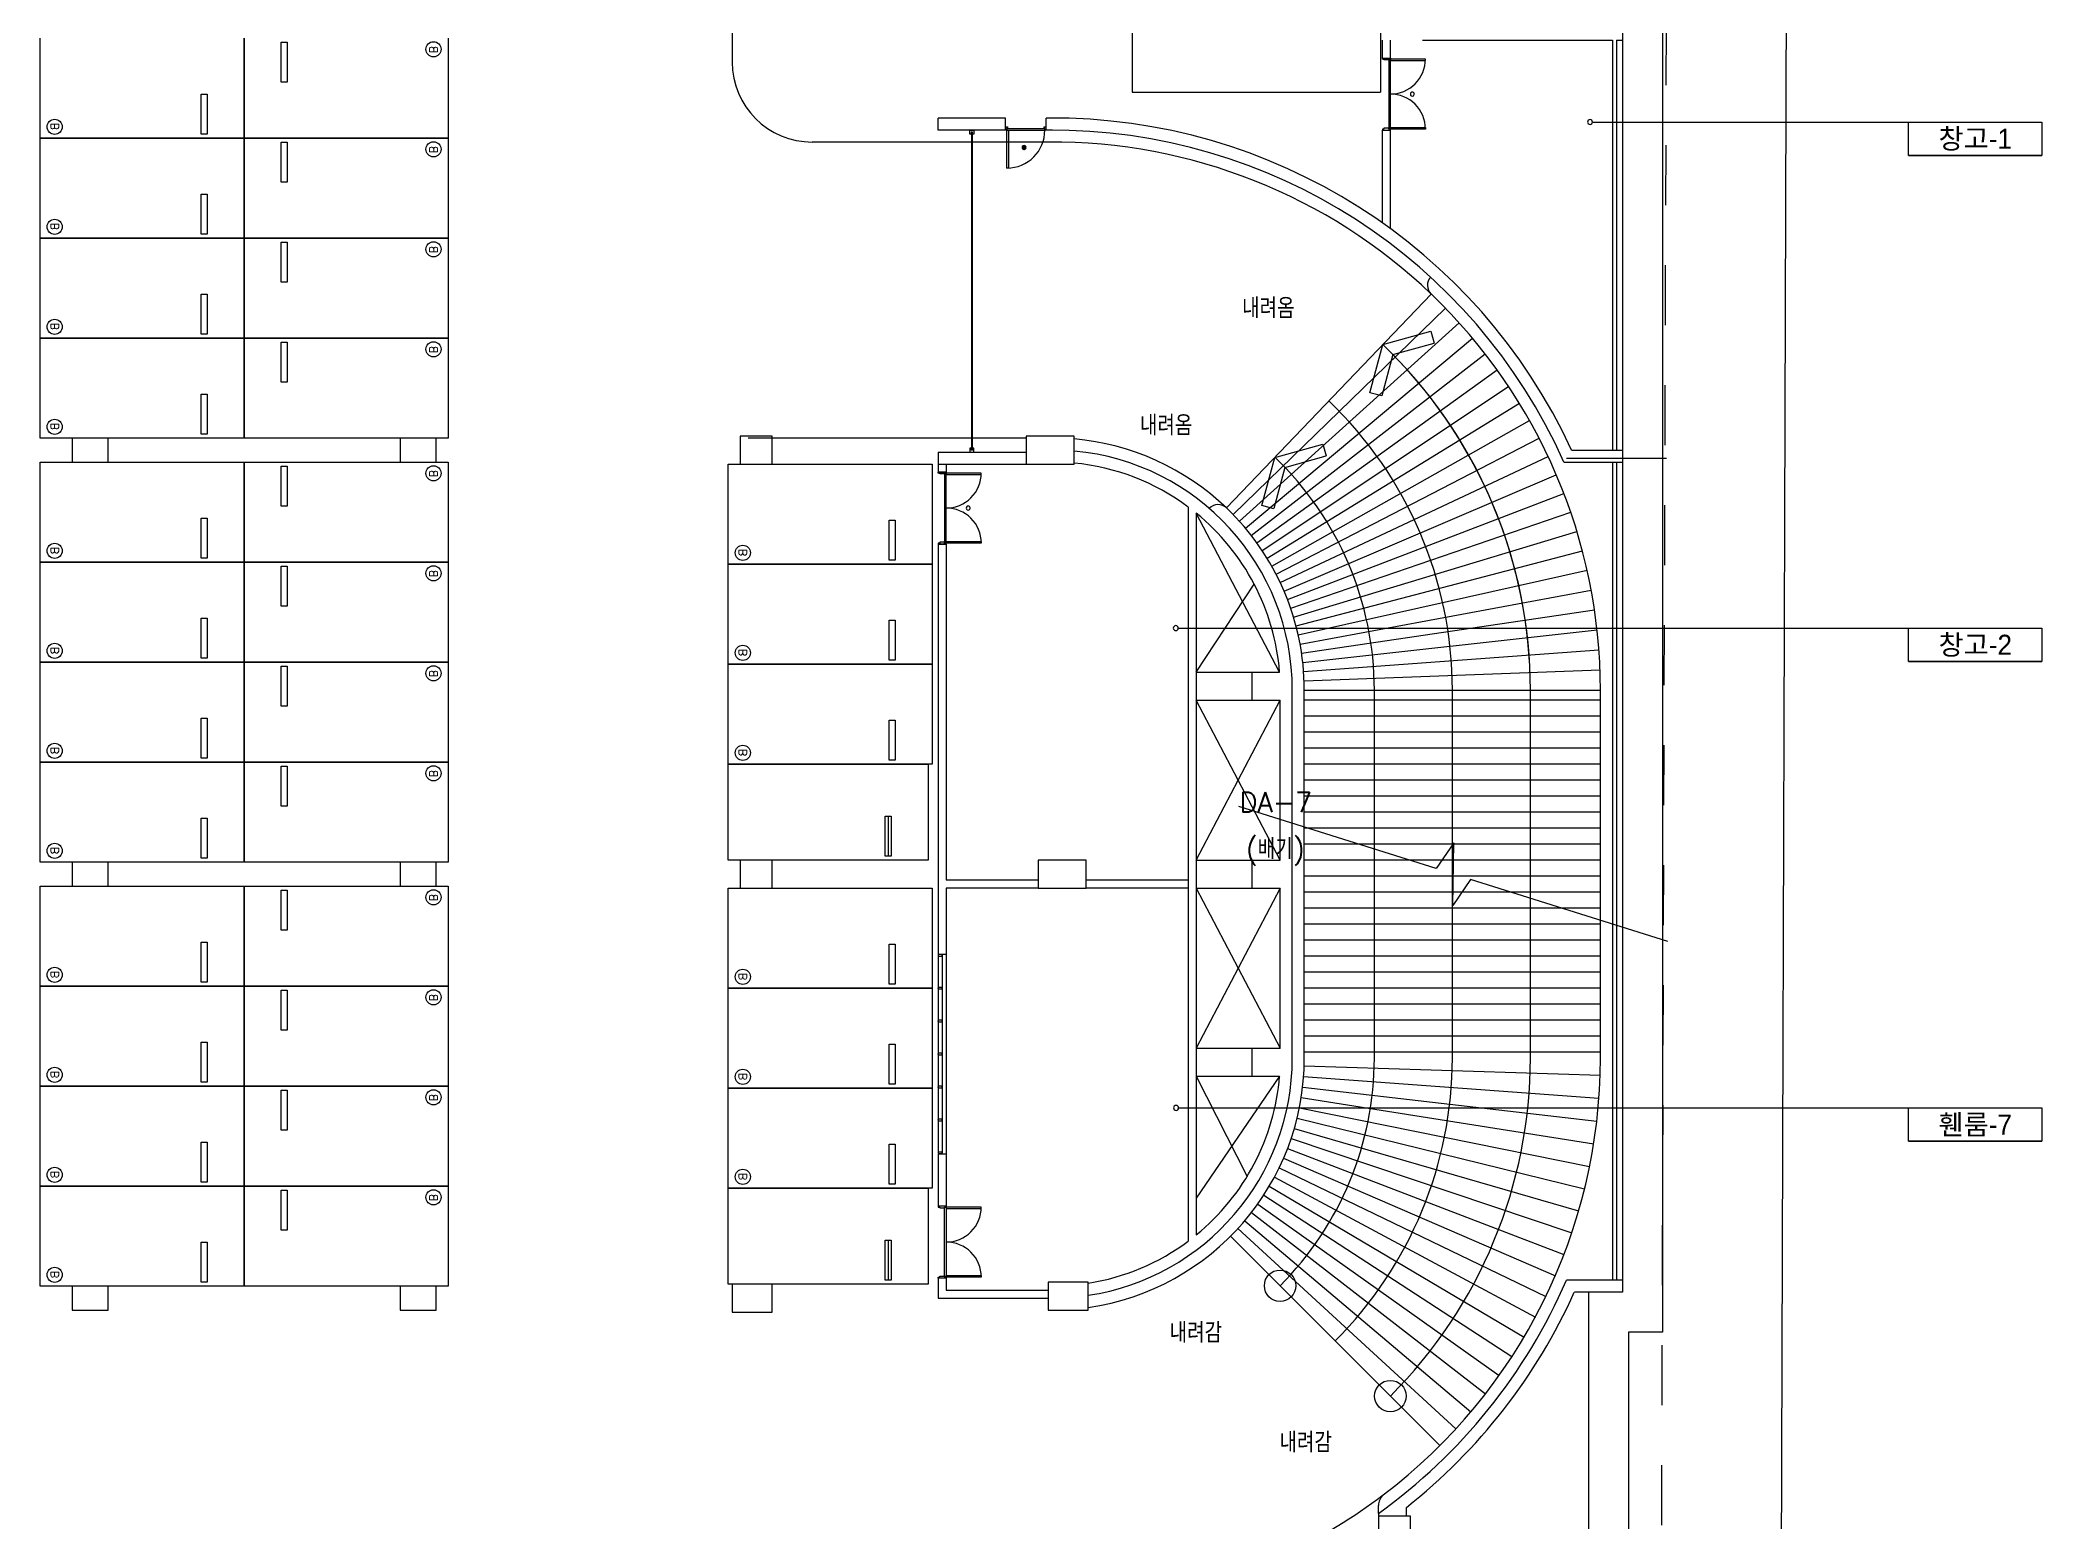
# Model space of a CAD drawing. Header units: millimetres. Extents: x -7614 to 421357, y 87385 to 341757.
# Drawn here: x 371320 to 421357, y 175729 to 212777 of the extents above; entities that cross this region are included whole.
import ezdxf
from ezdxf.enums import TextEntityAlignment as Align

# ---------------------------------------------------------------- set-up
doc = ezdxf.new("R2010")
doc.units = ezdxf.units.MM
doc.header["$LTSCALE"] = 600
doc.header["$MEASUREMENT"] = 0
doc.linetypes.add('HIDDEN', pattern=[2, 1, -1])
for name, color, linetype in [('e-plan', 9, 'CONTINUOUS'), ('e-room-box', 7, 'CONTINUOUS'), ('e-text', 6, 'CONTINUOUS')]:
    doc.layers.add(name, color=color, linetype=linetype)
doc.styles.add('kiahn', font='romans.shx', dxfattribs={"bigfont": 'cadhs.shx'})
doc.styles.add('돋움', font='Dotum.ttf')

msp = doc.modelspace()

# ---------------------------------------------------------------- hatches: boundary and pattern name
at = {"layer": 'e-plan'}
h = msp.add_hatch(color=256, dxfattribs=at)
h.dxf.hatch_style = 1
h.paths.add_polyline_path([(395957, 210063, 1), (395871, 210113, 1)])

# ---------------------------------------------------------------- linework, layer by layer
for p, q in [((411870, 254877), (411870, 180477)), ((410870, 253877), (410870, 181477)), ((414749, 142639), (415048, 238255)), ((388620, 213477), (388620, 212227)), ((398620, 213477), (398620, 211477)), ((404820, 213477), (404820, 211477)), ((371320, 210327), (371320, 212827)), ((376420, 210327), (376420, 212827)), ((376420, 212827), (376420, 210327)), ((377345, 212727), (377495, 212727)), ((377345, 211727), (377345, 212727)), ((377495, 212727), (377495, 211727)), ((381520, 212827), (381520, 210327)), ((404870, 212327), (404870, 212777)), ((405070, 212327), (405070, 212777)), ((405870, 212777), (410620, 212777)), ((410620, 212777), (410620, 202527)), ((410720, 212777), (410720, 202527)), ((410720, 212777), (410870, 212777)), ((404870, 212327), (405070, 212327)), ((404870, 212302), (404870, 212327)), ((404870, 212327), (405070, 212327)), ((404910, 212302), (404870, 212302)), ((404910, 212282), (404910, 212302)), ((405030, 212282), (404910, 212282)), ((405070, 212302), (405030, 212302)), ((405030, 212302), (405030, 212282)), ((405030, 212282), (405030, 210572)), ((405070, 212327), (405070, 212302)), ((405070, 210552), (405070, 212302)), ((405945, 212302), (405070, 212302)), ((405070, 212302), (405070, 212262)), ((405070, 212262), (405945, 212262)), ((405945, 212262), (405945, 212302)), ((377495, 211727), (377345, 211727)), ((375345, 210427), (375345, 211427)), ((375345, 211427), (375495, 211427)), ((375495, 211427), (375495, 210427)), ((398620, 211477), (404820, 211477)), ((395450, 210825), (393770, 210825)), ((393770, 210525), (393770, 210825)), ((395450, 210525), (395450, 210825)), ((396470, 210525), (396470, 210825)), ((396622, 210825), (396470, 210825)), ((371320, 207827), (371320, 210327)), ((371320, 210327), (376420, 210327)), ((376420, 210327), (371320, 210327)), ((375495, 210427), (375345, 210427)), ((381520, 210327), (376420, 210327)), ((376420, 207827), (376420, 210327)), ((376420, 210327), (381520, 210327)), ((376420, 210327), (376420, 207827)), ((377345, 210227), (377495, 210227)), ((377345, 209227), (377345, 210227)), ((377495, 210227), (377495, 209227)), ((381520, 210327), (381520, 207827)), ((396620, 210227), (390620, 210227)), ((395450, 210525), (393770, 210525)), ((394560, 210425), (394560, 210525)), ((394560, 210525), (394660, 210525)), ((394595, 210425), (394560, 210425)), ((394625, 210475), (394595, 210475)), ((394595, 210475), (394595, 210425)), ((394600, 210475), (394600, 202527)), ((394620, 210475), (394620, 202527)), ((394625, 210425), (394625, 210475)), ((394660, 210425), (394625, 210425)), ((394660, 210525), (394660, 210425)), ((395460, 210605), (395505, 210605)), ((395460, 210525), (395460, 210605)), ((395485, 210525), (395460, 210525)), ((395505, 210565), (395485, 210565)), ((395485, 210565), (395485, 210525)), ((395485, 210525, 0), (396435, 210525, 0)), ((395485, 209575), (395485, 210525)), ((395485, 210525), (395525, 210525)), ((395505, 210605), (395505, 210565)), ((395505, 210565), (396415, 210565)), ((395525, 210525), (395525, 210505)), ((395525, 210505), (395525, 209595)), ((396415, 210605), (396460, 210605)), ((396415, 210565), (396415, 210605)), ((396435, 210565), (396415, 210565)), ((396435, 210525), (396435, 210565)), ((396460, 210525), (396435, 210525)), ((396460, 210605), (396460, 210525)), ((396622, 210525), (396470, 210525)), ((396521, 210525), (396521, 210525)), ((404910, 210552), (404870, 210552)), ((404870, 210552), (404870, 210527)), ((404870, 208207), (404870, 210527)), ((404870, 210527), (405070, 210527)), ((404870, 210527), (405070, 210527)), ((404910, 210572), (404910, 210552)), ((405030, 210572), (404910, 210572)), ((405030, 210552), (405030, 210572)), ((405070, 210552), (405030, 210552)), ((405070, 210552), (405070, 210592)), ((405070, 210592), (405945, 210592)), ((405070, 210527), (405070, 210552)), ((405945, 210552), (405070, 210552)), ((405070, 208063), (405070, 210527)), ((405945, 210592), (405945, 210552)), ((377495, 209227), (377345, 209227)), ((395525, 209575), (395485, 209575)), ((395525, 209595), (395525, 209575)), ((375345, 207927), (375345, 208927)), ((375345, 208927), (375495, 208927)), ((375495, 208927), (375495, 207927)), ((376420, 207827), (371320, 207827)), ((371320, 205327), (371320, 207827)), ((371320, 207827), (376420, 207827)), ((375495, 207927), (375345, 207927)), ((381520, 207827), (376420, 207827)), ((376420, 205327), (376420, 207827)), ((376420, 207827), (381520, 207827)), ((376420, 207827), (376420, 205327)), ((377345, 207727), (377495, 207727)), ((377345, 206727), (377345, 207727)), ((377495, 207727), (377495, 206727)), ((381520, 207827), (381520, 205327)), ((377495, 206727), (377345, 206727)), ((406080, 206852), (406080, 206852)), ((375345, 205427), (375345, 206427)), ((375345, 206427), (375495, 206427)), ((375495, 206427), (375495, 205427)), ((401139, 200917), (406447, 206073)), ((401297, 200748), (406790, 205706)), ((371320, 202827), (371320, 205327)), ((371320, 205327), (376420, 205327)), ((376420, 205327), (371320, 205327)), ((375495, 205427), (375345, 205427)), ((381520, 205327), (376420, 205327)), ((376420, 202827), (376420, 205327)), ((376420, 205327), (381520, 205327)), ((376420, 205327), (376420, 202827)), ((377345, 205227), (377495, 205227)), ((377345, 204227), (377345, 205227)), ((377495, 205227), (377495, 204227)), ((381520, 205327), (381520, 202827)), ((401449, 200573), (407120, 205327)), ((404557, 203959), (404880, 205163)), ((404880, 205163), (406082, 205495)), ((405132, 204912), (406162, 205197)), ((406082, 205495), (406164, 205198)), ((401594, 200393), (407436, 204935)), ((405132, 204912), (404855, 203881)), ((377495, 204227), (377345, 204227)), ((401733, 200208), (407738, 204533)), ((375345, 202927), (375345, 203927)), ((375345, 203927), (375495, 203927)), ((375495, 203927), (375495, 202927)), ((401864, 200018), (408024, 204119)), ((401989, 199823), (408295, 203696)), ((404855, 203879), (404557, 203959)), ((402106, 199624), (408550, 203262)), ((376420, 202827), (371320, 202827)), ((375495, 202927), (375345, 202927)), ((381520, 202827), (376420, 202827)), ((389620, 202877), (388820, 202877)), ((388820, 202877), (388820, 202177)), ((395970, 202827), (389020, 202827)), ((395970, 202827), (389520, 202827)), ((389620, 202177), (389620, 202877)), ((397170, 202877), (395970, 202877)), ((395970, 202877), (395970, 202177)), ((397170, 202177), (397170, 202877)), ((402184, 202344), (403386, 202677)), ((402216, 199421), (408789, 202820)), ((403386, 202677), (403468, 202380)), ((371320, 199727), (371320, 202227)), ((371320, 202227), (376420, 202227)), ((376420, 199727), (376420, 202227)), ((376420, 202227), (381520, 202227)), ((376420, 202227), (376420, 199727)), ((381520, 202227), (381520, 199727)), ((388520, 199677), (388520, 202177)), ((388520, 202177), (393620, 202177)), ((388820, 202177), (389620, 202177)), ((393620, 202177), (393620, 199677)), ((393770, 202477), (395970, 202477)), ((393770, 202477), (393770, 202177)), ((393770, 202177), (393770, 201977)), ((393770, 202177), (396270, 202177)), ((393970, 202177), (393970, 201977)), ((394595, 202577), (394560, 202577)), ((394560, 202577), (394560, 202477)), ((394560, 202477), (394660, 202477)), ((394595, 202527), (394595, 202577)), ((394625, 202527), (394595, 202527)), ((394625, 202577), (394625, 202527)), ((394660, 202577), (394625, 202577)), ((394660, 202477), (394660, 202577)), ((395970, 202177), (397170, 202177)), ((401861, 201140), (402184, 202344)), ((402319, 199213), (409012, 202369)), ((402437, 202094), (403466, 202379)), ((409408, 202227), (410870, 202227)), ((409472, 202327), (411970, 202327)), ((409601, 202527), (410870, 202527)), ((410620, 202227), (410620, 181777)), ((410720, 202227), (410720, 181777)), ((377345, 202127), (377495, 202127)), ((377345, 201127), (377345, 202127)), ((377495, 202127), (377495, 201127)), ((393970, 201977), (393770, 201977)), ((393770, 201952), (393770, 201977)), ((393770, 201977), (393970, 201977)), ((393810, 201952), (393770, 201952)), ((393810, 201932), (393810, 201952)), ((393930, 201932), (393810, 201932)), ((393970, 201952), (393930, 201952)), ((393930, 201952), (393930, 201932)), ((393930, 201932), (393930, 200222)), ((393970, 201977), (393970, 201952)), ((393970, 200202), (393970, 201952)), ((394845, 201952), (393970, 201952)), ((393970, 201952), (393970, 201912)), ((393970, 201912), (394845, 201912)), ((394845, 201912), (394845, 201952)), ((402437, 202094), (402160, 201062)), ((402414, 199002), (409218, 201910)), ((402501, 198788), (409407, 201444)), ((375345, 199827), (375345, 200827)), ((375345, 200827), (375495, 200827)), ((375495, 200827), (375495, 199827)), ((377495, 201127), (377345, 201127)), ((392545, 199777), (392545, 200777)), ((392545, 200777), (392695, 200777)), ((392695, 200777), (392695, 199777)), ((400020, 201102), (400020, 182752)), ((402303, 196977), (400220, 200946)), ((400220, 200946), (400220, 182907)), ((402303, 196977), (400220, 200946)), ((400551, 201070), (400551, 201070)), ((402159, 201060), (401861, 201140)), ((402580, 198571), (409579, 200971)), ((393810, 200202), (393770, 200202)), ((393770, 200202), (393770, 200177)), ((393770, 200177), (393770, 189927)), ((393970, 200177), (393770, 200177)), ((393770, 200177), (393970, 200177)), ((393810, 200222), (393810, 200202)), ((393930, 200222), (393810, 200222)), ((393930, 200202), (393930, 200222)), ((393970, 200202), (393930, 200202)), ((393970, 200202), (393970, 200242)), ((393970, 200242), (394845, 200242)), ((393970, 200177), (393970, 200202)), ((394845, 200202), (393970, 200202)), ((393970, 200177), (393970, 191777)), ((394845, 200242), (394845, 200202)), ((402651, 198351), (409734, 200493)), ((371320, 197227), (371320, 199727)), ((371320, 199727), (376420, 199727)), ((376420, 199727), (371320, 199727)), ((375495, 199827), (375345, 199827)), ((381520, 199727), (376420, 199727)), ((376420, 197227), (376420, 199727)), ((376420, 199727), (381520, 199727)), ((376420, 199727), (376420, 197227)), ((381520, 199727), (381520, 197227)), ((388520, 197177), (388520, 199677)), ((388520, 199677), (393620, 199677)), ((393620, 199677), (388520, 199677)), ((392695, 199777), (392545, 199777)), ((393620, 199677), (393620, 197177)), ((402713, 198128), (409870, 200009)), ((377345, 199627), (377495, 199627)), ((377345, 198627), (377345, 199627)), ((377495, 199627), (377495, 198627)), ((400220, 196977), (401668, 199175)), ((400220, 196977), (401668, 199175)), ((402768, 197903), (409989, 199520)), ((402815, 197677), (410090, 199027)), ((375345, 197327), (375345, 198327)), ((375345, 198327), (375495, 198327)), ((375495, 198327), (375495, 197327)), ((377495, 198627), (377345, 198627)), ((392545, 197277), (392545, 198277)), ((392545, 198277), (392695, 198277)), ((392695, 198277), (392695, 197277)), ((402853, 197449), (410173, 198531)), ((402882, 197219), (410237, 198033)), ((376420, 197227), (371320, 197227)), ((371320, 194727), (371320, 197227)), ((371320, 197227), (376420, 197227)), ((375495, 197327), (375345, 197327)), ((381520, 197227), (376420, 197227)), ((376420, 194727), (376420, 197227)), ((376420, 197227), (381520, 197227)), ((376420, 197227), (376420, 194727)), ((381520, 197227), (381520, 194727)), ((388520, 194677), (388520, 197177)), ((388520, 197177), (393620, 197177)), ((393620, 197177), (388520, 197177)), ((392695, 197277), (392545, 197277)), ((393620, 197177), (393620, 194677)), ((402903, 196989), (410283, 197532)), ((377345, 197127), (377495, 197127)), ((377345, 196127), (377345, 197127)), ((377495, 197127), (377495, 196127)), ((400220, 196977), (401620, 196977)), ((401620, 196977), (402303, 196977)), ((401620, 196277), (401620, 196977)), ((402916, 196758), (410311, 197030)), ((400220, 192277), (402320, 196277)), ((402320, 192277), (400220, 196277)), ((400220, 196277), (402320, 196277)), ((401620, 196277), (402320, 196277)), ((402320, 192277), (402320, 196277)), ((402620, 187327), (402620, 196527)), ((402920, 196527), (410320, 196527)), ((402920, 187327), (402920, 196527)), ((410320, 196273), (402920, 196273)), ((404670, 187327), (404670, 196527)), ((406620, 187327), (406620, 196527)), ((410320, 196273), (406620, 196273)), ((408570, 191320), (408570, 196527)), ((408570, 187327), (408570, 196527)), ((410320, 187327), (410320, 196527)), ((375345, 194827), (375345, 195827)), ((375345, 195827), (375495, 195827)), ((375495, 195827), (375495, 194827)), ((377495, 196127), (377345, 196127)), ((392545, 194777), (392545, 195777)), ((392545, 195777), (392695, 195777)), ((392695, 195777), (392695, 194777)), ((410319, 195875), (402920, 195875)), ((410320, 195873), (402920, 195873)), ((410320, 195473), (402920, 195473)), ((371320, 192227), (371320, 194727)), ((371320, 194727), (376420, 194727)), ((376420, 194727), (371320, 194727)), ((375495, 194827), (375345, 194827)), ((381520, 194727), (376420, 194727)), ((376420, 192227), (376420, 194727)), ((376420, 194727), (381520, 194727)), ((376420, 194727), (376420, 192227)), ((381520, 194727), (381520, 192227)), ((393620, 194677), (388520, 194677)), ((388520, 192277), (388520, 194677)), ((388520, 194677), (393520, 194677)), ((392695, 194777), (392545, 194777)), ((393520, 194677), (393520, 192277)), ((410320, 195073), (402920, 195073)), ((410320, 194673), (402920, 194673)), ((377345, 194627), (377495, 194627)), ((377345, 193627), (377345, 194627)), ((377495, 194627), (377495, 193627)), ((410320, 194273), (402920, 194273)), ((410320, 193873), (402920, 193873)), ((375345, 192327), (375345, 193327)), ((375345, 193327), (375495, 193327)), ((375495, 193327), (375495, 192327)), ((377495, 193627), (377345, 193627)), ((392445, 192377), (392445, 193377)), ((392445, 193377), (392595, 193377)), ((392520, 193377), (392520, 192377)), ((392595, 193377), (392595, 192377)), ((406215, 192062), (401283, 193616)), ((406215, 192062), (401283, 193616)), ((410320, 193473), (402920, 193473)), ((410320, 193073), (402920, 193073)), ((410320, 192673), (402920, 192673)), ((406655, 192710), (406215, 192062)), ((406655, 192710), (406215, 192062)), ((406633, 191144), (406655, 192710)), ((406633, 191144), (406655, 192710)), ((376420, 192227), (371320, 192227)), ((375495, 192327), (375345, 192327)), ((381520, 192227), (376420, 192227)), ((393520, 192277), (388520, 192277)), ((389620, 192277), (388820, 192277)), ((388820, 192277), (388820, 191577)), ((389620, 191577), (389620, 192277)), ((392595, 192377), (392445, 192377)), ((397470, 192277), (396270, 192277)), ((396270, 192277), (396270, 191577)), ((397470, 191577), (397470, 192277)), ((400220, 192277), (402320, 192277)), ((401620, 191577), (401620, 192277)), ((401620, 192277), (402320, 192277)), ((410320, 192273), (402920, 192273)), ((396270, 191777), (393970, 191777)), ((400020, 191777), (397470, 191777)), ((410320, 191873), (402920, 191873)), ((407073, 191791), (406633, 191144)), ((407073, 191791), (406633, 191144)), ((412005, 190237), (407073, 191791)), ((412005, 190237), (407073, 191791)), ((371320, 189127), (371320, 191627)), ((371320, 191627), (376420, 191627)), ((376420, 189127), (376420, 191627)), ((376420, 191627), (381520, 191627)), ((376420, 191627), (376420, 189127)), ((377345, 191527), (377495, 191527)), ((377345, 190527), (377345, 191527)), ((377495, 191527), (377495, 190527)), ((381520, 191627), (381520, 189127)), ((388520, 189077), (388520, 191577)), ((388520, 191577), (393620, 191577)), ((388820, 191577), (389620, 191577)), ((393620, 191577), (393620, 189077)), ((393970, 191577), (393970, 189927)), ((396270, 191577), (393970, 191577)), ((396270, 191577), (397470, 191577)), ((400020, 191577), (397470, 191577)), ((400220, 191577), (402320, 187577)), ((402320, 191577), (400220, 187577)), ((400220, 191577), (402320, 191577)), ((401620, 191577), (402320, 191577)), ((402320, 187577), (402320, 191577)), ((402320, 187577), (402320, 191577)), ((410320, 191473), (402920, 191473)), ((410320, 191073), (402920, 191073)), ((410320, 190673), (402920, 190673)), ((375345, 189227), (375345, 190227)), ((375345, 190227), (375495, 190227)), ((375495, 190227), (375495, 189227)), ((377495, 190527), (377345, 190527)), ((392545, 189177), (392545, 190177)), ((392545, 190177), (392695, 190177)), ((392695, 190177), (392695, 189177)), ((410320, 190273), (402920, 190273)), ((393770, 189927), (393970, 189927)), ((393870, 189917), (393770, 189917)), ((393770, 189917), (393770, 189877)), ((393770, 189897), (393770, 184957)), ((393770, 189877), (393870, 189877)), ((393870, 189877), (393870, 189917)), ((393870, 189897), (393870, 184957)), ((393970, 189927), (393970, 184927)), ((410320, 189873), (402920, 189873)), ((375495, 189227), (375345, 189227)), ((392695, 189177), (392545, 189177)), ((410320, 189473), (402920, 189473)), ((371320, 186627), (371320, 189127)), ((371320, 189127), (376420, 189127)), ((376420, 189127), (371320, 189127)), ((381520, 189127), (376420, 189127)), ((376420, 186627), (376420, 189127)), ((376420, 189127), (381520, 189127)), ((376420, 189127), (376420, 186627)), ((377345, 189027), (377495, 189027)), ((377345, 188027), (377345, 189027)), ((377495, 189027), (377495, 188027)), ((381520, 189127), (381520, 186627)), ((388520, 186577), (388520, 189077)), ((388520, 189077), (393620, 189077)), ((393620, 189077), (388520, 189077)), ((393620, 189077), (393620, 186577)), ((393870, 189093), (393770, 189093)), ((393770, 189093), (393770, 189053)), ((393770, 189053), (393870, 189053)), ((393870, 189053), (393870, 189093)), ((410320, 189073), (402920, 189073)), ((410320, 188673), (402920, 188673)), ((393870, 188270), (393770, 188270)), ((393770, 188270), (393770, 188230)), ((393770, 188230), (393870, 188230)), ((393870, 188230), (393870, 188270)), ((410320, 188273), (402920, 188273)), ((375345, 186727), (375345, 187727)), ((375345, 187727), (375495, 187727)), ((375495, 187727), (375495, 186727)), ((377495, 188027), (377345, 188027)), ((392545, 186677), (392545, 187677)), ((392545, 187677), (392695, 187677)), ((392695, 187677), (392695, 186677)), ((410320, 187873), (402920, 187873)), ((393870, 187447), (393770, 187447)), ((393770, 187447), (393770, 187407)), ((393770, 187407), (393870, 187407)), ((393870, 187407), (393870, 187447)), ((400220, 187577), (402320, 187577)), ((401620, 186877), (401620, 187577)), ((401620, 187577), (402320, 187577)), ((410320, 187473), (402920, 187473)), ((375495, 186727), (375345, 186727)), ((392695, 186677), (392545, 186677)), ((400220, 186877), (401493, 184369)), ((402303, 186877), (400220, 183827)), ((400220, 186877), (401620, 186877)), ((401620, 186877), (402303, 186877)), ((402903, 186865), (410284, 186323)), ((402917, 187129), (410320, 186896)), ((376420, 186627), (371320, 186627)), ((371320, 184127), (371320, 186627)), ((371320, 186627), (376420, 186627)), ((381520, 186627), (376420, 186627)), ((376420, 184127), (376420, 186627)), ((376420, 186627), (381520, 186627)), ((376420, 186627), (376420, 184127)), ((377345, 186527), (377495, 186527)), ((377345, 185527), (377345, 186527)), ((377495, 186527), (377495, 185527)), ((381520, 186627), (381520, 184127)), ((388520, 184077), (388520, 186577)), ((388520, 186577), (393620, 186577)), ((393620, 186577), (388520, 186577)), ((393620, 186577), (393620, 184077)), ((393870, 186623), (393770, 186623)), ((393770, 186623), (393770, 186583)), ((393770, 186583), (393870, 186583)), ((393870, 186583), (393870, 186623)), ((402843, 186341), (410152, 185184)), ((402879, 186603), (410230, 185752)), ((393870, 185800), (393770, 185800)), ((393770, 185800), (393770, 185760)), ((393770, 185760), (393870, 185760)), ((393870, 185760), (393870, 185800)), ((402738, 185824), (409925, 184059)), ((402796, 186081), (410050, 184619)), ((375345, 184227), (375345, 185227)), ((375345, 185227), (375495, 185227)), ((375495, 185227), (375495, 184227)), ((377495, 185527), (377345, 185527)), ((392545, 184177), (392545, 185177)), ((392545, 185177), (392695, 185177)), ((392695, 185177), (392695, 184177)), ((402591, 185317), (409605, 182957)), ((402670, 185569), (409776, 183505)), ((393870, 184977), (393770, 184977)), ((393770, 184977), (393770, 184937)), ((393770, 184937), (393870, 184937)), ((393770, 184927), (393770, 183627)), ((393970, 184927), (393770, 184927)), ((393970, 184927), (393770, 184927)), ((393870, 184937), (393870, 184977)), ((393970, 184927), (393970, 183627)), ((402402, 184825), (409194, 181886)), ((402502, 185069), (409410, 182417)), ((375495, 184227), (375345, 184227)), ((392695, 184177), (392545, 184177)), ((402173, 184350), (408694, 180853)), ((402292, 184585), (408955, 181364)), ((371320, 181627), (371320, 184127)), ((371320, 184127), (376420, 184127)), ((376420, 184127), (371320, 184127)), ((381520, 184127), (376420, 184127)), ((376420, 181627), (376420, 184127)), ((376420, 184127), (381520, 184127)), ((376420, 184127), (376420, 181627)), ((377345, 184027), (377495, 184027)), ((377345, 183027), (377345, 184027)), ((377495, 184027), (377495, 183027)), ((381520, 184127), (381520, 181627)), ((393620, 184077), (388520, 184077)), ((388520, 181677), (388520, 184077)), ((388520, 184077), (393520, 184077)), ((393520, 184077), (393520, 181677)), ((401756, 183677), (407788, 179391)), ((401904, 183896), (408110, 179865)), ((402043, 184120), (408413, 180353)), ((393970, 183627), (393770, 183627)), ((393770, 183627), (393770, 183602)), ((393970, 183627), (393770, 183627)), ((393770, 183602), (393810, 183602)), ((393810, 183602), (393810, 183582)), ((393810, 183582), (393930, 183582)), ((393930, 183582), (393930, 183602)), ((393930, 183602), (393970, 183602)), ((393930, 181872), (393930, 183582)), ((393970, 183602), (393970, 183627)), ((393970, 183602), (393970, 181852)), ((394845, 183602), (393970, 183602)), ((393970, 183602), (393970, 183562)), ((393970, 183562), (394845, 183562)), ((394845, 183562), (394845, 183602)), ((401432, 183260), (407084, 178484)), ((401598, 183465), (407445, 178930)), ((375345, 181727), (375345, 182727)), ((375345, 182727), (375495, 182727)), ((375495, 182727), (375495, 181727)), ((377495, 183027), (377345, 183027)), ((392445, 181777), (392445, 182777)), ((392445, 182777), (392595, 182777)), ((392520, 182777), (392520, 181777)), ((392595, 182777), (392595, 181777)), ((401258, 183062), (406705, 178054)), ((375495, 181727), (375345, 181727)), ((393520, 181677), (388520, 181677)), ((389620, 181677), (388620, 181677)), ((388620, 181677), (388620, 180977)), ((389620, 180977), (389620, 181677)), ((392595, 181777), (392445, 181777)), ((393770, 181827), (393770, 181852)), ((393770, 181852), (393810, 181852)), ((393770, 181827), (393770, 181627)), ((393970, 181827), (393770, 181827)), ((393970, 181827), (393770, 181827)), ((393810, 181852), (393810, 181872)), ((393810, 181872), (393930, 181872)), ((393930, 181872), (393930, 181852)), ((393930, 181852), (393970, 181852)), ((393970, 181852), (393970, 181892)), ((393970, 181892), (394845, 181892)), ((394845, 181852), (393970, 181852)), ((393970, 181852), (393970, 181827)), ((393970, 181827), (393970, 181527)), ((394845, 181892), (394845, 181852)), ((397520, 181727), (396520, 181727)), ((396520, 181727), (396520, 181027)), ((397520, 181027), (397520, 181727)), ((410870, 181777), (409473, 181777)), ((376420, 181627), (371320, 181627)), ((381520, 181627), (376420, 181627)), ((393770, 181627), (393770, 181327)), ((393770, 181327), (396520, 181327)), ((393970, 181527), (396520, 181527)), ((410020, 181477), (409669, 181477)), ((410020, 181477), (410020, 94727)), ((410870, 181477), (410020, 181477)), ((388620, 180977), (389620, 180977)), ((396520, 181027), (397520, 181027)), ((411020, 180477), (411020, 93727)), ((411870, 180477), (411020, 180477)), ((404770, 175944), (404770, 176143)), ((404770, 175944), (404770, 175877)), ((405570, 175877), (404770, 175877)), ((404770, 175877), (404770, 175177)), ((405470, 175877), (405470, 176094)), ((405570, 175177), (405570, 175877))]:
    msp.add_line(p, q, dxfattribs=at)
at = {"layer": 'e-plan', "linetype": 'HIDDEN', "ltscale": 2.5}
msp.add_line((411749, 142649), (412048, 238264), dxfattribs=at)
at = {"layer": 'e-plan', "linetype": 'Continuous'}
for p, q in [((400975, 201080), (406090, 206427)), ((401075, 182872), (406308, 177639))]:
    msp.add_line(p, q, dxfattribs=at)
at = {"layer": 'e-plan', "ltscale": 0.5}
for p, q in [((373020, 202827), (372120, 202827)), ((372120, 202827), (372120, 202227)), ((373020, 202227), (373020, 202827)), ((381220, 202827), (380320, 202827)), ((380320, 202827), (380320, 202227)), ((381220, 202227), (381220, 202827)), ((372120, 202227), (373020, 202227)), ((380320, 202227), (381220, 202227)), ((373020, 192227), (372120, 192227)), ((372120, 192227), (372120, 191627)), ((373020, 191627), (373020, 192227)), ((381220, 192227), (380320, 192227)), ((380320, 192227), (380320, 191627)), ((381220, 191627), (381220, 192227)), ((372120, 191627), (373020, 191627)), ((380320, 191627), (381220, 191627)), ((373020, 181627), (372120, 181627)), ((372120, 181627), (372120, 181027)), ((373020, 181027), (373020, 181627)), ((381220, 181627), (380320, 181627)), ((380320, 181627), (380320, 181027)), ((381220, 181027), (381220, 181627)), ((372120, 181027), (373020, 181027)), ((380320, 181027), (381220, 181027))]:
    msp.add_line(p, q, dxfattribs=at)
at = {"layer": 'e-plan'}
for centre, radius in [((381155, 212545), 189), ((371686, 210608), 189), ((381155, 210045), 189), ((371686, 208108), 189), ((381155, 207545), 189), ((371686, 205608), 189), ((381155, 205045), 189), ((371686, 203108), 189), ((381155, 201945), 189), ((371686, 200008), 189), ((388886, 199958), 189), ((381155, 199445), 189), ((371686, 197508), 189), ((388886, 197458), 189), ((381155, 196945), 189), ((371686, 195008), 189), ((388886, 194958), 189), ((381155, 194445), 189), ((371686, 192508), 189), ((381155, 191345), 189), ((371686, 189408), 189), ((388886, 189358), 189), ((381155, 188845), 189), ((371686, 186908), 189), ((388886, 186858), 189), ((381155, 186345), 189), ((371686, 184408), 189), ((388886, 184358), 189), ((381155, 183845), 189), ((371686, 181908), 189), ((402313, 181635), 392), ((405070, 178877), 392)]:
    msp.add_circle(centre, radius, dxfattribs=at)
for centre, radius, start, end in [((390620, 212227), 2000, 180, 270), ((405070, 212302), 875, 269.9998, 0), ((405070, 210552), 875, 359.9999, 90.0001), ((405620, 211427), 50, 120, 300), ((405620, 211427), 50, 300, 120), ((396622, 196528), 14298, 24.8066, 90.4092), ((395485, 210525), 950, 270, 0), ((396622, 196527), 13998, 24.0254, 90.4165), ((396622, 196527), 13698, 46.2791, 90.4165), ((395914, 210088, 0), 50, 150, 330), ((395914, 210088, 0), 50, 330, 150), ((406297, 206644), 300, 136.2759, 226.2759), ((396620, 196527), 13700, 0, 46.2759), ((396620, 196527), 11950, 0, 46.2758), ((396620, 196527), 11950, 0, 45), ((396620, 196527), 10000, 0, 46.2758), ((396620, 196527), 6300, 46.2758, 84.9917), ((396620, 196527), 6000, 0, 84.7404), ((396620, 196527), 5700, 53.381, 84.4628), ((396620, 196527), 8050, 0, 46.2759), ((393970, 201952), 875, 269.9998, 0), ((400767, 200863), 300, 46.2759, 136.2759), ((393970, 200202), 875, 359.9999, 90.0001), ((394520, 201077), 50, 120, 300), ((394520, 201077), 50, 300, 120), ((396620, 196527), 5700, 4.5279, 50.8332), ((396620, 196527), 6300, 0, 46.2759), ((396620, 187327), 6300, 278.2133, 0), ((396620, 187327), 6000, 278.627, 0), ((396620, 187327), 8050, 315, 0), ((396620, 187327), 10000, 315, 0), ((396620, 187327), 13700, 307.1382, 0), ((396620, 187327), 11950, 315, 0), ((396620, 187327), 5700, 309.1667, 355.4718), ((393970, 183602), 875, 269.9999, 0), ((393970, 181852), 875, 360, 90.0001), ((396620, 187327), 5700, 279.0848, 306.619), ((396620, 187327), 14000, 305.6014, 336.6447), ((396620, 187327), 14300, 308.2345, 335.8521), ((396620, 187327), 13700, 283.8795, 307.1382), ((405167, 176119), 397, 133.8506, 176.5541)]:
    msp.add_arc(centre, radius, start, end, dxfattribs=at)
for p in [(393770, 189073), (393770, 188250), (393770, 187427), (393770, 186603), (393770, 185780)]:
    msp.add_point(p, dxfattribs=at)
at = {"layer": 'e-room-box'}
for p, q in [((410123, 210727), (418023, 210727)), ((418023, 210727), (421357, 210727)), ((418023, 209893), (418023, 210727)), ((421357, 210727), (421357, 209893)), ((418023, 209893), (421357, 209893)), ((421357, 209893), (418023, 209893)), ((399770, 198075), (418023, 198075)), ((418023, 198075), (421357, 198075)), ((418023, 197242), (418023, 198075)), ((421357, 198075), (421357, 197242)), ((418023, 197242), (421357, 197242)), ((421357, 197242), (418023, 197242)), ((399776, 186080), (418023, 186080)), ((418023, 186080), (421357, 186080)), ((418023, 185246), (418023, 186080)), ((421357, 186080), (421357, 185246)), ((418023, 185246), (421357, 185246)), ((421357, 185246), (418023, 185246))]:
    msp.add_line(p, q, dxfattribs=at)
for centre, start, end in [((410061, 210727), 0, 180), ((410061, 210727), 180, 0), ((399707, 198075), 0, 180), ((399707, 198075), 180, 0), ((399714, 186080), 0, 180), ((399714, 186080), 180, 0)]:
    msp.add_arc(centre, 62.5, start, end, dxfattribs=at)

# ---------------------------------------------------------------- texts
at = {"layer": 'e-plan', "style": 'kiahn', "text_generation_flag": 4}
for rotation, p in [(90, (381054, 212446)), (270, (371787, 210707)), (90, (381054, 209946)), (270, (371787, 208207)), (90, (381054, 207446)), (270, (371787, 205707)), (90, (381054, 204946)), (270, (371787, 203207)), (90, (381054, 201846)), (270, (371787, 200107)), (270, (388987, 200057)), (90, (381054, 199346)), (270, (371787, 197607)), (270, (388987, 197557)), (90, (381054, 196846)), (270, (371787, 195107)), (270, (388987, 195057)), (90, (381054, 194346)), (270, (371787, 192607)), (90, (381054, 191246)), (270, (371787, 189507)), (270, (388987, 189457)), (90, (381054, 188746)), (270, (371787, 187007)), (270, (388987, 186957)), (90, (381054, 186246)), (270, (371787, 184507)), (270, (388987, 184457)), (90, (381054, 183746)), (270, (371787, 182007))]:
    msp.add_text('B', height=200, rotation=rotation, dxfattribs=at).set_placement(p)
at = {"layer": 'e-plan', "style": 'kiahn'}
for s, p in [('내려옴', (401365, 205823)), ('내려옴', (398810, 202892)), ('내려감', (399554, 180213)), ('내려감', (402299, 177468))]:
    msp.add_text(s, height=500, dxfattribs=at).set_placement(p)
for s, p in [('DA-7', (403117, 193473)), ('(배기)', (402930, 192305))]:
    msp.add_text(s, height=500, dxfattribs=at).set_placement(p, align=Align.RIGHT)
at = {"layer": 'e-text', "style": '돋움'}
for s, p in [('창고-1', (419690, 210310)), ('창고-2', (419690, 197659)), ('휀룸-7', (419690, 185663))]:
    msp.add_text(s, height=500, dxfattribs=at).set_placement(p, align=Align.MIDDLE_CENTER)

doc.saveas('drawing.dxf')
